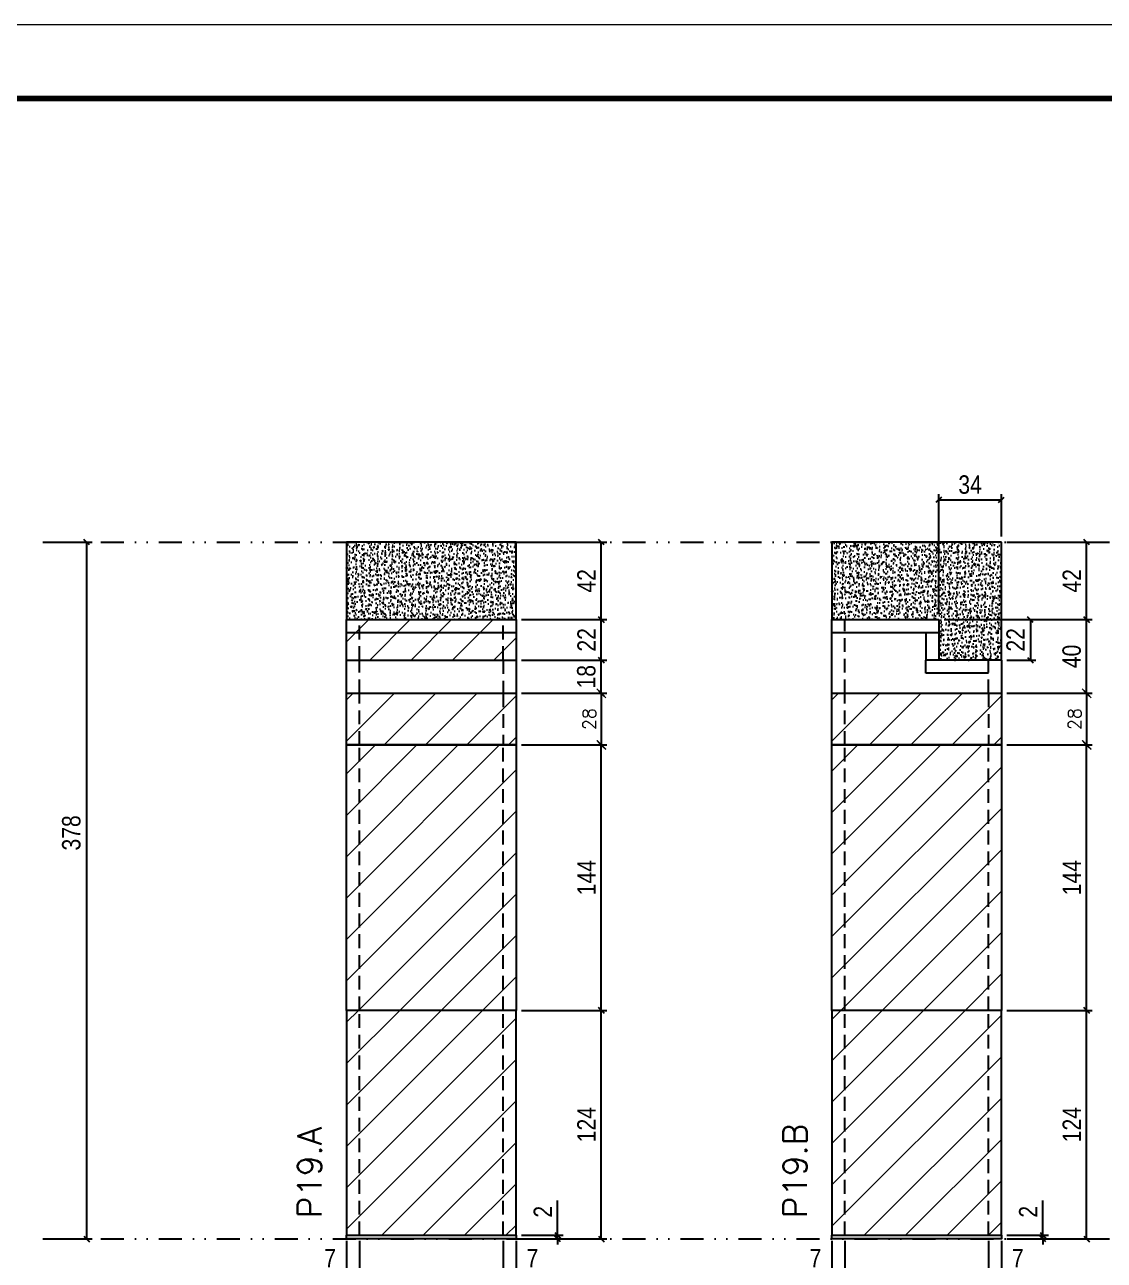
# Model space of a CAD drawing. Extents: x 2949 to 9203, y -16089 to 12527.
# Drawn here: x 6544 to 7129, y 3816 to 4487 of the extents above; entities that cross this region are included whole.
import ezdxf

# ---------------------------------------------------------------- set-up
doc = ezdxf.new("R2010")
doc.units = 0
for name, pattern in [('DASHED', [0.75, 0.5, -0.25]), ('DIVIDE2', [0.625, 0.25, -0.125, 0, -0.125, 0, -0.125]), ('HIDDEN', [0.375, 0.25, -0.125])]:
    doc.linetypes.add(name, pattern=pattern)
for name, color, linetype in [('COTA', 241, 'Continuous'), ('cotas', 4, 'Continuous'), ('FUNDOS', 1, 'Continuous'), ('Nível', 160, 'Continuous'), ('Painéis', 200, 'Continuous'), ('SARR_2.2x7', 40, 'Continuous'), ('Sarrafo de Pressão', 42, 'HIDDEN')]:
    doc.layers.add(name, color=color, linetype=linetype)
for name, color, linetype, lineweight in [('Folhas', 255, 'Continuous', 9), ('Hachura', 251, 'Continuous', 9), ('SARRAFO DE PRESSAO', 251, 'DASHED', 9), ('Texto Seção', 7, 'Continuous', 15)]:
    doc.layers.add(name, color=color, linetype=linetype, lineweight=lineweight)
doc.styles.add('COTA TECNICA', font='techl___.ttf', dxfattribs={"height": 10})
doc.styles.add('COTA TECNICA-50', font='techl___.ttf', dxfattribs={"height": 10})
doc.styles.add('REGUA-120', font='ROMANS.shx', dxfattribs={"height": 15})
doc.styles.add('ROMANS', font='romans.shx')
doc.dimstyles.new('COTA PAINEL-50', dxfattribs={"dimtxt": 10, "dimasz": 3, "dimexe": 3, "dimexo": 3, "dimgap": 3, "dimtad": 1, "dimdec": 1, "dimzin": 12, "dimdsep": 46, "dimtxsty": 'COTA TECNICA-50', "dimblk1": 'OBLIQUE', "dimblk2": 'OBLIQUE', "dimsah": 1, "dimcen": 0.9, "dimclrd": 4, "dimclre": 4, "dimclrt": 240, "dimadec": 1, "dimazin": 3, "dimtfac": 1, "dimtdec": 1, "dimtmove": 0, "dimatfit": 3, "dimfxl": 1, "dimtolj": 1, "dimtzin": 12, "dimarcsym": 0})
doc.dimstyles.new('Cota Paínel', dxfattribs={"dimtxt": 7, "dimasz": 5, "dimexe": 3, "dimexo": 3, "dimgap": 3, "dimtad": 1, "dimdec": 1, "dimzin": 12, "dimdsep": 46, "dimtxsty": 'ROMANS', "dimblk": 'ARCHTICK', "dimcen": 0, "dimclrd": 4, "dimclre": 4, "dimclrt": 1, "dimadec": 1, "dimazin": 3, "dimtfac": 1, "dimtdec": 1, "dimtmove": 0, "dimatfit": 3, "dimldrblk": 'OBLIQUE', "dimfxl": 1, "dimtolj": 1, "dimtzin": 12, "dimarcsym": 0})
doc.dimstyles.new('PAINEL', dxfattribs={"dimtxt": 10, "dimasz": 3, "dimexe": 3, "dimexo": 3, "dimgap": 3, "dimtad": 1, "dimdec": 1, "dimzin": 12, "dimdsep": 46, "dimtxsty": 'COTA TECNICA', "dimblk1": 'OBLIQUE', "dimblk2": 'OBLIQUE', "dimsah": 1, "dimcen": 0.9, "dimclrd": 4, "dimclre": 4, "dimclrt": 240, "dimadec": 1, "dimazin": 3, "dimtfac": 1, "dimtdec": 1, "dimtmove": 0, "dimatfit": 3, "dimfxl": 1, "dimtolj": 1, "dimtzin": 12, "dimarcsym": 0})
pattern_1 = [(45, (4173.827, 4544.06), (-11.22532, 11.22532), [])]
pattern_2 = [(45, (4121.245, 4544.06), (-11.22532, 11.22532), [])]

# ---------------------------------------------------------------- blocks, each defined once
blk = doc.blocks.new('9999999999')
at = {"layer": 'Folhas'}
blk.add_lwpolyline([(98138.98, 34190.21), (99623.98, 34190.21), (99623.98, 35240.21), (98138.98, 35240.21)], close=True, dxfattribs=at)
at = {"layer": 'Folhas', "color": 30, "const_width": 3}
blk.add_lwpolyline([(98213.98, 34230.21), (99583.98, 34230.21), (99583.98, 35200.21), (98213.98, 35200.21)], close=True, dxfattribs=at)
blk = doc.blocks.new('_Oblique')
at = {"color": 0, "linetype": 'ByBlock', "lineweight": -2}
blk.add_line((-0.5, -0.5), (0.5, 0.5), dxfattribs=at)
blk = doc.blocks.new('*D1030')
at = {"layer": 'cotas', "color": 4, "linetype": 'ByBlock', "lineweight": -2, "transparency": 16777216}
for p, q in [((6556.69, 4205.99), (6580.41, 4205.99)), ((6577.41, 4205.99), (6577.41, 3827.99)), ((6556.69, 3827.99), (6580.41, 3827.99))]:
    blk.add_line(p, q, dxfattribs=at)
at = {"layer": 'Defpoints', "color": 0, "linetype": 'ByBlock', "transparency": 16777216}
for p in [(6553.69, 4205.99), (6553.69, 3827.99), (6577.41, 3827.99)]:
    blk.add_point(p, dxfattribs=at)
at = {"layer": 'cotas', "color": 4, "linetype": 'ByBlock', "lineweight": -2, "transparency": 16777216, "xscale": 3, "yscale": 3, "zscale": 3}
for p, rotation in [((6577.41, 4205.99), 90), ((6577.41, 3827.99), 270)]:
    blk.add_blockref('_Oblique', p, dxfattribs=dict(at, rotation=rotation))
at = {"layer": 'cotas', "color": 240, "linetype": 'ByBlock', "transparency": 16777216, "insert": (6569.17, 4048.26), "char_height": 10, "attachment_point": 5, "rotation": 90, "style": 'COTA TECNICA'}
blk.add_mtext('\\A1;378', dxfattribs=at)
blk = doc.blocks.new('*D1019')
at = {"layer": 'COTA', "color": 4, "lineweight": -2, "transparency": 16777216}
for p, q in [((6718.39, 3826.99), (6718.39, 3772.82)), ((6810.39, 3826.99), (6810.39, 3772.82)), ((6718.39, 3775.82), (6810.39, 3775.82))]:
    blk.add_line(p, q, dxfattribs=at)
at = {"layer": 'Defpoints', "color": 0, "transparency": 16777216}
for p in [(6718.39, 3829.99), (6810.39, 3829.99), (6810.39, 3775.82)]:
    blk.add_point(p, dxfattribs=at)
at = {"layer": 'COTA', "color": 4, "lineweight": -2, "transparency": 16777216, "xscale": 3, "yscale": 3, "zscale": 3, "rotation": 180}
blk.add_blockref('_Oblique', (6718.39, 3775.82), dxfattribs=at)
at = {"layer": 'COTA', "color": 4, "lineweight": -2, "transparency": 16777216, "xscale": 3, "yscale": 3, "zscale": 3}
blk.add_blockref('_Oblique', (6810.39, 3775.82), dxfattribs=at)
at = {"layer": 'COTA', "color": 240, "transparency": 16777216, "insert": (6764.39, 3783.9), "char_height": 10, "attachment_point": 5, "style": 'COTA TECNICA'}
blk.add_mtext('\\A1;92', dxfattribs=at)
blk = doc.blocks.new('*D1020')
at = {"layer": 'COTA', "color": 4, "lineweight": -2, "transparency": 16777216}
for p, q in [((6813.39, 3951.99), (6859.63, 3951.99)), ((6856.63, 3827.99), (6856.63, 3951.99)), ((6813.39, 3827.99), (6859.63, 3827.99))]:
    blk.add_line(p, q, dxfattribs=at)
at = {"layer": 'Defpoints', "color": 0, "transparency": 16777216}
for p in [(6810.39, 3951.99), (6856.63, 3951.99), (6810.39, 3827.99)]:
    blk.add_point(p, dxfattribs=at)
at = {"layer": 'COTA', "color": 4, "lineweight": -2, "transparency": 16777216, "xscale": 3, "yscale": 3, "zscale": 3}
for p, rotation in [((6856.63, 3951.99), 90), ((6856.63, 3827.99), 270)]:
    blk.add_blockref('_Oblique', p, dxfattribs=dict(at, rotation=rotation))
at = {"layer": 'COTA', "color": 240, "transparency": 16777216, "insert": (6848.56, 3889.99), "char_height": 10, "attachment_point": 5, "rotation": 90, "style": 'COTA TECNICA-50'}
blk.add_mtext('\\A1;124', dxfattribs=at)
blk = doc.blocks.new('*D1021')
at = {"layer": 'COTA', "color": 4, "lineweight": -2, "transparency": 16777216}
for p, q in [((6832.92, 3829.99), (6832.92, 3848.79)), ((6813.39, 3829.99), (6835.92, 3829.99)), ((6813.39, 3827.99), (6835.92, 3827.99)), ((6832.92, 3827.99), (6832.92, 3829.99)), ((6832.92, 3827.99), (6832.92, 3824.99))]:
    blk.add_line(p, q, dxfattribs=at)
at = {"layer": 'Defpoints', "color": 0, "transparency": 16777216}
for p in [(6810.39, 3829.99), (6810.39, 3827.99), (6832.92, 3827.99)]:
    blk.add_point(p, dxfattribs=at)
at = {"layer": 'COTA', "color": 4, "lineweight": -2, "transparency": 16777216, "xscale": 3, "yscale": 3, "zscale": 3}
for p, rotation in [((6832.92, 3829.99), 270), ((6832.92, 3827.99), 90)]:
    blk.add_blockref('_Oblique', p, dxfattribs=dict(at, rotation=rotation))
at = {"layer": 'COTA', "color": 240, "transparency": 16777216, "insert": (6824.92, 3842.74), "char_height": 10, "attachment_point": 5, "rotation": 90, "style": 'COTA TECNICA-50'}
blk.add_mtext('\\A1;2', dxfattribs=at)
blk = doc.blocks.new('*D1022')
at = {"layer": 'COTA', "color": 4, "lineweight": -2, "transparency": 16777216}
for p, q in [((6718.39, 3824.99), (6718.39, 3806.48)), ((6725.39, 3826.99), (6725.39, 3806.48)), ((6718.39, 3809.48), (6703.66, 3809.48)), ((6725.39, 3809.48), (6718.39, 3809.48))]:
    blk.add_line(p, q, dxfattribs=at)
at = {"layer": 'Defpoints', "color": 0, "transparency": 16777216}
for p in [(6718.39, 3827.99), (6725.39, 3829.99), (6718.39, 3809.48)]:
    blk.add_point(p, dxfattribs=at)
at = {"layer": 'COTA', "color": 4, "lineweight": -2, "transparency": 16777216, "xscale": 3, "yscale": 3, "zscale": 3, "rotation": 180}
blk.add_blockref('_Oblique', (6718.39, 3809.48), dxfattribs=at)
at = {"layer": 'COTA', "color": 4, "lineweight": -2, "transparency": 16777216, "xscale": 3, "yscale": 3, "zscale": 3}
blk.add_blockref('_Oblique', (6725.39, 3809.48), dxfattribs=at)
at = {"layer": 'COTA', "color": 240, "transparency": 16777216, "insert": (6709.53, 3817.55), "char_height": 10, "attachment_point": 5, "style": 'COTA TECNICA-50'}
blk.add_mtext('\\A1;7', dxfattribs=at)
blk = doc.blocks.new('*D1023')
at = {"layer": 'COTA', "color": 4, "lineweight": -2, "transparency": 16777216}
for p, q in [((6803.39, 3826.99), (6803.39, 3806.48)), ((6810.39, 3824.99), (6810.39, 3806.48)), ((6803.39, 3809.48), (6810.39, 3809.48)), ((6810.39, 3809.48), (6825.12, 3809.48))]:
    blk.add_line(p, q, dxfattribs=at)
at = {"layer": 'Defpoints', "color": 0, "transparency": 16777216}
for p in [(6803.39, 3829.99), (6810.39, 3827.99), (6810.39, 3809.48)]:
    blk.add_point(p, dxfattribs=at)
at = {"layer": 'COTA', "color": 4, "lineweight": -2, "transparency": 16777216, "xscale": 3, "yscale": 3, "zscale": 3, "rotation": 180}
blk.add_blockref('_Oblique', (6803.39, 3809.48), dxfattribs=at)
at = {"layer": 'COTA', "color": 4, "lineweight": -2, "transparency": 16777216, "xscale": 3, "yscale": 3, "zscale": 3}
blk.add_blockref('_Oblique', (6810.39, 3809.48), dxfattribs=at)
at = {"layer": 'COTA', "color": 240, "transparency": 16777216, "insert": (6819.26, 3817.55), "char_height": 10, "attachment_point": 5, "style": 'COTA TECNICA-50'}
blk.add_mtext('\\A1;7', dxfattribs=at)
blk = doc.blocks.new('*D1014')
at = {"layer": 'COTA', "color": 4, "lineweight": -2, "transparency": 16777216}
for p, q in [((6981.68, 3826.99), (6981.68, 3772.82)), ((7073.68, 3826.99), (7073.68, 3772.82)), ((6981.68, 3775.82), (7073.68, 3775.82))]:
    blk.add_line(p, q, dxfattribs=at)
at = {"layer": 'Defpoints', "color": 0, "transparency": 16777216}
for p in [(6981.68, 3829.99), (7073.68, 3829.99), (7073.68, 3775.82)]:
    blk.add_point(p, dxfattribs=at)
at = {"layer": 'COTA', "color": 4, "lineweight": -2, "transparency": 16777216, "xscale": 3, "yscale": 3, "zscale": 3, "rotation": 180}
blk.add_blockref('_Oblique', (6981.68, 3775.82), dxfattribs=at)
at = {"layer": 'COTA', "color": 4, "lineweight": -2, "transparency": 16777216, "xscale": 3, "yscale": 3, "zscale": 3}
blk.add_blockref('_Oblique', (7073.68, 3775.82), dxfattribs=at)
at = {"layer": 'COTA', "color": 240, "transparency": 16777216, "insert": (7027.68, 3783.9), "char_height": 10, "attachment_point": 5, "style": 'COTA TECNICA'}
blk.add_mtext('\\A1;92', dxfattribs=at)
blk = doc.blocks.new('*D1015')
at = {"layer": 'COTA', "color": 4, "lineweight": -2, "transparency": 16777216}
for p, q in [((7076.68, 3951.99), (7122.92, 3951.99)), ((7119.92, 3827.99), (7119.92, 3951.99)), ((7076.68, 3827.99), (7122.92, 3827.99))]:
    blk.add_line(p, q, dxfattribs=at)
at = {"layer": 'Defpoints', "color": 0, "transparency": 16777216}
for p in [(7073.68, 3951.99), (7119.92, 3951.99), (7073.68, 3827.99)]:
    blk.add_point(p, dxfattribs=at)
at = {"layer": 'COTA', "color": 4, "lineweight": -2, "transparency": 16777216, "xscale": 3, "yscale": 3, "zscale": 3}
for p, rotation in [((7119.92, 3951.99), 90), ((7119.92, 3827.99), 270)]:
    blk.add_blockref('_Oblique', p, dxfattribs=dict(at, rotation=rotation))
at = {"layer": 'COTA', "color": 240, "transparency": 16777216, "insert": (7111.85, 3889.99), "char_height": 10, "attachment_point": 5, "rotation": 90, "style": 'COTA TECNICA-50'}
blk.add_mtext('\\A1;124', dxfattribs=at)
blk = doc.blocks.new('*D1016')
at = {"layer": 'COTA', "color": 4, "lineweight": -2, "transparency": 16777216}
for p, q in [((7096.21, 3829.99), (7096.21, 3848.79)), ((7076.68, 3829.99), (7099.21, 3829.99)), ((7076.68, 3827.99), (7099.21, 3827.99)), ((7096.21, 3827.99), (7096.21, 3829.99)), ((7096.21, 3827.99), (7096.21, 3824.99))]:
    blk.add_line(p, q, dxfattribs=at)
at = {"layer": 'Defpoints', "color": 0, "transparency": 16777216}
for p in [(7073.68, 3829.99), (7073.68, 3827.99), (7096.21, 3827.99)]:
    blk.add_point(p, dxfattribs=at)
at = {"layer": 'COTA', "color": 4, "lineweight": -2, "transparency": 16777216, "xscale": 3, "yscale": 3, "zscale": 3}
for p, rotation in [((7096.21, 3829.99), 270), ((7096.21, 3827.99), 90)]:
    blk.add_blockref('_Oblique', p, dxfattribs=dict(at, rotation=rotation))
at = {"layer": 'COTA', "color": 240, "transparency": 16777216, "insert": (7088.21, 3842.74), "char_height": 10, "attachment_point": 5, "rotation": 90, "style": 'COTA TECNICA-50'}
blk.add_mtext('\\A1;2', dxfattribs=at)
blk = doc.blocks.new('*D1017')
at = {"layer": 'COTA', "color": 4, "lineweight": -2, "transparency": 16777216}
for p, q in [((6981.68, 3824.99), (6981.68, 3806.48)), ((6988.68, 3826.99), (6988.68, 3806.48)), ((6981.68, 3809.48), (6966.95, 3809.48)), ((6988.68, 3809.48), (6981.68, 3809.48))]:
    blk.add_line(p, q, dxfattribs=at)
at = {"layer": 'Defpoints', "color": 0, "transparency": 16777216}
for p in [(6981.68, 3827.99), (6988.68, 3829.99), (6981.68, 3809.48)]:
    blk.add_point(p, dxfattribs=at)
at = {"layer": 'COTA', "color": 4, "lineweight": -2, "transparency": 16777216, "xscale": 3, "yscale": 3, "zscale": 3, "rotation": 180}
blk.add_blockref('_Oblique', (6981.68, 3809.48), dxfattribs=at)
at = {"layer": 'COTA', "color": 4, "lineweight": -2, "transparency": 16777216, "xscale": 3, "yscale": 3, "zscale": 3}
blk.add_blockref('_Oblique', (6988.68, 3809.48), dxfattribs=at)
at = {"layer": 'COTA', "color": 240, "transparency": 16777216, "insert": (6972.82, 3817.55), "char_height": 10, "attachment_point": 5, "style": 'COTA TECNICA-50'}
blk.add_mtext('\\A1;7', dxfattribs=at)
blk = doc.blocks.new('*D1018')
at = {"layer": 'COTA', "color": 4, "lineweight": -2, "transparency": 16777216}
for p, q in [((7066.68, 3826.99), (7066.68, 3806.48)), ((7073.68, 3824.99), (7073.68, 3806.48)), ((7066.68, 3809.48), (7073.68, 3809.48)), ((7073.68, 3809.48), (7088.41, 3809.48))]:
    blk.add_line(p, q, dxfattribs=at)
at = {"layer": 'Defpoints', "color": 0, "transparency": 16777216}
for p in [(7066.68, 3829.99), (7073.68, 3827.99), (7073.68, 3809.48)]:
    blk.add_point(p, dxfattribs=at)
at = {"layer": 'COTA', "color": 4, "lineweight": -2, "transparency": 16777216, "xscale": 3, "yscale": 3, "zscale": 3, "rotation": 180}
blk.add_blockref('_Oblique', (7066.68, 3809.48), dxfattribs=at)
at = {"layer": 'COTA', "color": 4, "lineweight": -2, "transparency": 16777216, "xscale": 3, "yscale": 3, "zscale": 3}
blk.add_blockref('_Oblique', (7073.68, 3809.48), dxfattribs=at)
at = {"layer": 'COTA', "color": 240, "transparency": 16777216, "insert": (7082.55, 3817.55), "char_height": 10, "attachment_point": 5, "style": 'COTA TECNICA-50'}
blk.add_mtext('\\A1;7', dxfattribs=at)
blk = doc.blocks.new('*D1027')
at = {"layer": 'Defpoints', "color": 0, "linetype": 'ByBlock', "transparency": 16777216}
for p in [(6810.39, 4095.99), (6856.63, 4095.99), (6810.39, 3951.99)]:
    blk.add_point(p, dxfattribs=at)
at = {"layer": 'FUNDOS', "color": 4, "linetype": 'ByBlock', "lineweight": -2, "transparency": 16777216}
for p, q in [((6813.39, 4095.99), (6859.63, 4095.99)), ((6856.63, 3951.99), (6856.63, 4095.99)), ((6813.39, 3951.99), (6859.63, 3951.99))]:
    blk.add_line(p, q, dxfattribs=at)
at = {"layer": 'FUNDOS', "color": 4, "linetype": 'ByBlock', "lineweight": -2, "transparency": 16777216, "xscale": 3, "yscale": 3, "zscale": 3}
for p, rotation in [((6856.63, 4095.99), 90), ((6856.63, 3951.99), 270)]:
    blk.add_blockref('_Oblique', p, dxfattribs=dict(at, rotation=rotation))
at = {"layer": 'FUNDOS', "color": 240, "linetype": 'ByBlock', "transparency": 16777216, "insert": (6848.56, 4023.99), "char_height": 10, "attachment_point": 5, "rotation": 90, "style": 'COTA TECNICA'}
blk.add_mtext('\\A1;144', dxfattribs=at)
blk = doc.blocks.new('*D1003')
at = {"layer": 'Defpoints', "color": 0, "linetype": 'ByBlock', "transparency": 16777216}
for p in [(7073.68, 4095.99), (7119.92, 4095.99), (7073.68, 3951.99)]:
    blk.add_point(p, dxfattribs=at)
at = {"layer": 'FUNDOS', "color": 4, "linetype": 'ByBlock', "lineweight": -2, "transparency": 16777216}
for p, q in [((7076.68, 4095.99), (7122.92, 4095.99)), ((7119.92, 3951.99), (7119.92, 4095.99)), ((7076.68, 3951.99), (7122.92, 3951.99))]:
    blk.add_line(p, q, dxfattribs=at)
at = {"layer": 'FUNDOS', "color": 4, "linetype": 'ByBlock', "lineweight": -2, "transparency": 16777216, "xscale": 3, "yscale": 3, "zscale": 3}
for p, rotation in [((7119.92, 4095.99), 90), ((7119.92, 3951.99), 270)]:
    blk.add_blockref('_Oblique', p, dxfattribs=dict(at, rotation=rotation))
at = {"layer": 'FUNDOS', "color": 240, "linetype": 'ByBlock', "transparency": 16777216, "insert": (7111.85, 4023.99), "char_height": 10, "attachment_point": 5, "rotation": 90, "style": 'COTA TECNICA'}
blk.add_mtext('\\A1;144', dxfattribs=at)
blk = doc.blocks.new('*D2368')
at = {"layer": 'COTA', "color": 4, "lineweight": -2, "transparency": 16777216}
for p, q in [((6813.39, 4205.99), (6859.63, 4205.99)), ((6856.63, 4163.99), (6856.63, 4205.99)), ((6813.39, 4163.99), (6859.63, 4163.99))]:
    blk.add_line(p, q, dxfattribs=at)
at = {"layer": 'Defpoints', "color": 0, "transparency": 16777216}
for p in [(6810.39, 4205.99), (6856.63, 4205.99), (6810.39, 4163.99)]:
    blk.add_point(p, dxfattribs=at)
at = {"layer": 'COTA', "color": 4, "lineweight": -2, "transparency": 16777216, "xscale": 3, "yscale": 3, "zscale": 3}
for p, rotation in [((6856.63, 4205.99), 90), ((6856.63, 4163.99), 270)]:
    blk.add_blockref('_Oblique', p, dxfattribs=dict(at, rotation=rotation))
at = {"layer": 'COTA', "color": 240, "transparency": 16777216, "insert": (6848.56, 4184.99), "char_height": 10, "attachment_point": 5, "rotation": 90, "style": 'COTA TECNICA'}
blk.add_mtext('\\A1;42', dxfattribs=at)
blk = doc.blocks.new('_ArchTick')
at = {"color": 0, "linetype": 'ByBlock', "const_width": 0.15}
blk.add_lwpolyline([(-0.5, -0.5), (0.5, 0.5)], dxfattribs=at)
blk = doc.blocks.new('*D2369')
at = {"layer": 'COTA', "color": 4, "lineweight": -2, "transparency": 16777216}
for p, q in [((6813.39, 4123.99), (6859.63, 4123.99)), ((6856.63, 4123.99), (6856.63, 4095.99)), ((6813.39, 4095.99), (6859.63, 4095.99))]:
    blk.add_line(p, q, dxfattribs=at)
at = {"layer": 'Defpoints', "color": 0, "transparency": 16777216}
for p in [(6810.39, 4123.99), (6810.39, 4095.99), (6856.63, 4095.99)]:
    blk.add_point(p, dxfattribs=at)
at = {"layer": 'COTA', "color": 4, "lineweight": -2, "transparency": 16777216, "xscale": 5, "yscale": 5, "zscale": 5}
for p, rotation in [((6856.63, 4123.99), 90), ((6856.63, 4095.99), 270)]:
    blk.add_blockref('_ArchTick', p, dxfattribs=dict(at, rotation=rotation))
at = {"layer": 'COTA', "color": 1, "transparency": 16777216, "insert": (6850.13, 4109.99), "char_height": 7, "attachment_point": 5, "rotation": 90, "style": 'ROMANS'}
blk.add_mtext('\\A1;28', dxfattribs=at)
blk = doc.blocks.new('*D2370')
at = {"layer": 'COTA', "color": 4, "lineweight": -2, "transparency": 16777216}
for p, q in [((6813.39, 4163.99), (6859.63, 4163.99)), ((6856.63, 4141.99), (6856.63, 4163.99)), ((6813.39, 4141.99), (6859.63, 4141.99))]:
    blk.add_line(p, q, dxfattribs=at)
at = {"layer": 'Defpoints', "color": 0, "transparency": 16777216}
for p in [(6810.39, 4163.99), (6856.63, 4163.99), (6810.39, 4141.99)]:
    blk.add_point(p, dxfattribs=at)
at = {"layer": 'COTA', "color": 4, "lineweight": -2, "transparency": 16777216, "xscale": 3, "yscale": 3, "zscale": 3}
for p, rotation in [((6856.63, 4163.99), 90), ((6856.63, 4141.99), 270)]:
    blk.add_blockref('_Oblique', p, dxfattribs=dict(at, rotation=rotation))
at = {"layer": 'COTA', "color": 240, "transparency": 16777216, "insert": (6848.63, 4152.99), "char_height": 10, "attachment_point": 5, "rotation": 90, "style": 'COTA TECNICA-50'}
blk.add_mtext('\\A1;22', dxfattribs=at)
blk = doc.blocks.new('*D2371')
at = {"layer": 'COTA', "color": 4, "lineweight": -2, "transparency": 16777216}
for p, q in [((7076.68, 4205.99), (7122.92, 4205.99)), ((7119.92, 4163.99), (7119.92, 4205.99)), ((7042.68, 4163.99), (7122.92, 4163.99))]:
    blk.add_line(p, q, dxfattribs=at)
at = {"layer": 'Defpoints', "color": 0, "transparency": 16777216}
for p in [(7073.68, 4205.99), (7119.92, 4205.99), (7039.68, 4163.99)]:
    blk.add_point(p, dxfattribs=at)
at = {"layer": 'COTA', "color": 4, "lineweight": -2, "transparency": 16777216, "xscale": 3, "yscale": 3, "zscale": 3}
for p, rotation in [((7119.92, 4205.99), 90), ((7119.92, 4163.99), 270)]:
    blk.add_blockref('_Oblique', p, dxfattribs=dict(at, rotation=rotation))
at = {"layer": 'COTA', "color": 240, "transparency": 16777216, "insert": (7111.85, 4184.99), "char_height": 10, "attachment_point": 5, "rotation": 90, "style": 'COTA TECNICA'}
blk.add_mtext('\\A1;42', dxfattribs=at)
blk = doc.blocks.new('*D2372')
at = {"layer": 'COTA', "color": 4, "lineweight": -2, "transparency": 16777216}
for p, q in [((7076.68, 4123.99), (7122.92, 4123.99)), ((7119.92, 4123.99), (7119.92, 4095.99)), ((7076.68, 4095.99), (7122.92, 4095.99))]:
    blk.add_line(p, q, dxfattribs=at)
at = {"layer": 'Defpoints', "color": 0, "transparency": 16777216}
for p in [(7073.68, 4123.99), (7073.68, 4095.99), (7119.92, 4095.99)]:
    blk.add_point(p, dxfattribs=at)
at = {"layer": 'COTA', "color": 4, "lineweight": -2, "transparency": 16777216, "xscale": 5, "yscale": 5, "zscale": 5}
for p, rotation in [((7119.92, 4123.99), 90), ((7119.92, 4095.99), 270)]:
    blk.add_blockref('_ArchTick', p, dxfattribs=dict(at, rotation=rotation))
at = {"layer": 'COTA', "color": 1, "transparency": 16777216, "insert": (7113.42, 4109.99), "char_height": 7, "attachment_point": 5, "rotation": 90, "style": 'ROMANS'}
blk.add_mtext('\\A1;28', dxfattribs=at)
blk = doc.blocks.new('*D2373')
at = {"layer": 'COTA', "color": 4, "lineweight": -2, "transparency": 16777216}
for p, q in [((7042.68, 4163.99), (7122.92, 4163.99)), ((7119.92, 4123.99), (7119.92, 4163.99)), ((7076.68, 4123.99), (7122.92, 4123.99))]:
    blk.add_line(p, q, dxfattribs=at)
at = {"layer": 'Defpoints', "color": 0, "transparency": 16777216}
for p in [(7039.68, 4163.99), (7119.92, 4163.99), (7073.68, 4123.99)]:
    blk.add_point(p, dxfattribs=at)
at = {"layer": 'COTA', "color": 4, "lineweight": -2, "transparency": 16777216, "xscale": 3, "yscale": 3, "zscale": 3}
for p, rotation in [((7119.92, 4163.99), 90), ((7119.92, 4123.99), 270)]:
    blk.add_blockref('_Oblique', p, dxfattribs=dict(at, rotation=rotation))
at = {"layer": 'COTA', "color": 240, "transparency": 16777216, "insert": (7111.82, 4143.99), "char_height": 10, "attachment_point": 5, "rotation": 90, "style": 'COTA TECNICA-50'}
blk.add_mtext('\\A1;40', dxfattribs=at)
blk = doc.blocks.new('*D2652')
at = {"layer": 'COTA', "color": 4, "lineweight": -2, "transparency": 16777216}
for p, q in [((6813.39, 4141.99), (6859.63, 4141.99)), ((6856.63, 4123.99), (6856.63, 4141.99)), ((6813.39, 4123.99), (6859.63, 4123.99))]:
    blk.add_line(p, q, dxfattribs=at)
at = {"layer": 'Defpoints', "color": 0, "transparency": 16777216}
for p in [(6810.39, 4141.99), (6856.63, 4141.99), (6810.39, 4123.99)]:
    blk.add_point(p, dxfattribs=at)
at = {"layer": 'COTA', "color": 4, "lineweight": -2, "transparency": 16777216, "xscale": 3, "yscale": 3, "zscale": 3}
for p, rotation in [((6856.63, 4141.99), 90), ((6856.63, 4123.99), 270)]:
    blk.add_blockref('_Oblique', p, dxfattribs=dict(at, rotation=rotation))
at = {"layer": 'COTA', "color": 240, "transparency": 16777216, "insert": (6848.54, 4132.99), "char_height": 10, "attachment_point": 5, "rotation": 90, "style": 'COTA TECNICA-50'}
blk.add_mtext('\\A1;18', dxfattribs=at)
blk = doc.blocks.new('*D2653')
at = {"layer": 'COTA', "color": 4, "lineweight": -2, "transparency": 16777216}
for p, q in [((7039.68, 4166.99), (7039.68, 4231.95)), ((7073.68, 4208.99), (7073.68, 4231.95)), ((7039.68, 4228.95), (7073.68, 4228.95))]:
    blk.add_line(p, q, dxfattribs=at)
at = {"layer": 'Defpoints', "color": 0, "transparency": 16777216}
for p in [(7073.68, 4228.95), (7073.68, 4205.99), (7039.68, 4163.99)]:
    blk.add_point(p, dxfattribs=at)
at = {"layer": 'COTA', "color": 4, "lineweight": -2, "transparency": 16777216, "xscale": 3, "yscale": 3, "zscale": 3, "rotation": 180}
blk.add_blockref('_Oblique', (7039.68, 4228.95), dxfattribs=at)
at = {"layer": 'COTA', "color": 4, "lineweight": -2, "transparency": 16777216, "xscale": 3, "yscale": 3, "zscale": 3}
blk.add_blockref('_Oblique', (7073.68, 4228.95), dxfattribs=at)
at = {"layer": 'COTA', "color": 240, "transparency": 16777216, "insert": (7056.68, 4237.17), "char_height": 10, "attachment_point": 5, "style": 'COTA TECNICA-50'}
blk.add_mtext('\\A1;34', dxfattribs=at)
blk = doc.blocks.new('*D2654')
at = {"layer": 'COTA', "color": 4, "lineweight": -2, "transparency": 16777216}
for p, q in [((7042.68, 4163.99), (7092.37, 4163.99)), ((7089.37, 4163.99), (7089.37, 4141.99)), ((7076.68, 4141.99), (7092.37, 4141.99))]:
    blk.add_line(p, q, dxfattribs=at)
at = {"layer": 'Defpoints', "color": 0, "transparency": 16777216}
for p in [(7039.68, 4163.99), (7073.68, 4141.99), (7089.37, 4141.99)]:
    blk.add_point(p, dxfattribs=at)
at = {"layer": 'COTA', "color": 4, "lineweight": -2, "transparency": 16777216, "xscale": 3, "yscale": 3, "zscale": 3}
for p, rotation in [((7089.37, 4163.99), 90), ((7089.37, 4141.99), 270)]:
    blk.add_blockref('_Oblique', p, dxfattribs=dict(at, rotation=rotation))
at = {"layer": 'COTA', "color": 240, "transparency": 16777216, "insert": (7081.37, 4152.99), "char_height": 10, "attachment_point": 5, "rotation": 90, "style": 'COTA TECNICA-50'}
blk.add_mtext('\\A1;22', dxfattribs=at)

msp = doc.modelspace()

# ---------------------------------------------------------------- hatches: boundary and pattern name
at = {"layer": 'COTA', "linetype": 'ByBlock'}
h = msp.add_hatch(dxfattribs=at)
h.set_pattern_fill('AR-CONC', color=256, scale=0.03)
h.set_pattern_definition([(50, (-124384.69, -22696.2705), (5.46554007, -0.47817257), [0.5715, -6.2865]), (355, (-124384.69, -22696.2705), (-1.05730264, 5.73170536), [0.4572, -5.02921753]), (100.4514447, (-124384.235, -22696.3104), (4.40823741, 5.25353256), [0.48570026, -5.34270734]), (46.1842, (-124384.69, -22694.7465), (8.13237123, -1.26126984), [0.85725, -9.42975]), (96.6355576, (-124384.0125, -22694.852), (7.122124, 7.42278374), [0.7285507, -8.01406824]), (351.184151, (-124384.69, -22694.7465), (7.122124, 7.42278374), [0.685799, -7.54379196]), (21, (-124383.928, -22695.1275), (4.54843174, -3.06795595), [0.5715, -6.2865]), (326, (-124383.928, -22695.1275), (1.85406085, 5.52563898), [0.4572, -5.0292]), (71.451445, (-124383.549, -22695.383), (6.40249258, 2.45768307), [0.48570026, -5.34269813]), (37.5, (-124384.6902, -22696.2705), (0.092658098, 2.536651166), [0, -4.96824, 0, -5.1054, 0, -5.04825]), (7.5, (-124384.6902, -22696.2705), (2.004589875, 3.005417245), [0, -2.91084, 0, -4.85394, 0, -1.92405]), (327.5, (-124386.3895, -22696.2705), (4.067717855, -0.17186232), [0, -1.905, 0, -5.9436, 0, -7.8867]), (317.5, (-124387.1515, -22696.2705), (4.44387544, 0.76279473), [0, -2.4765, 0, -3.94716, 0, -5.6007])])
h.paths.add_polyline_path([(6718.39, 4163.99), (6810.39, 4163.99), (6810.39, 4205.99), (6718.39, 4205.99)])
h = msp.add_hatch(dxfattribs=at)
h.set_pattern_fill('AR-CONC', color=256, scale=0.03)
h.set_pattern_definition([(50, (-1598.5, 3445.7253), (5.46554, -0.4781726), [0.5715, -6.2865]), (355, (-1598.5, 3445.7253), (-1.0573026, 5.7317054), [0.4572, -5.0292175]), (100.451445, (-1598.0445, 3445.6855), (4.4082374, 5.2535326), [0.4857003, -5.3427073]), (46.1842, (-1598.5, 3447.249), (8.132371, -1.26127), [0.85725, -9.42975]), (96.63556, (-1597.822, 3447.144), (7.122124, 7.422784), [0.728551, -8.014068]), (351.18415, (-1598.5, 3447.249), (7.122124, 7.422784), [0.685799, -7.543792]), (21, (-1597.738, 3446.8683), (4.5484317, -3.067956), [0.5715, -6.2865]), (326, (-1597.738, 3446.8683), (1.854061, 5.525639), [0.4572, -5.0292]), (71.451445, (-1597.359, 3446.6127), (6.4024926, 2.457683), [0.4857003, -5.342698]), (37.5, (-1598.5, 3445.7253), (0.0926581, 2.53665117), [0, -4.96824, 0, -5.1054, 0, -5.04825]), (7.5, (-1598.5, 3445.7253), (2.0045899, 3.00541724), [0, -2.91084, 0, -4.85394, 0, -1.92405]), (327.5, (-1600.1993, 3445.7253), (4.06771786, -0.1718623), [0, -1.905, 0, -5.9436, 0, -7.8867]), (317.5, (-1600.9613, 3445.7253), (4.4438754, 0.7627947), [0, -2.4765, 0, -3.94716, 0, -5.6007])])
h.paths.add_polyline_path([(7039.68, 4163.99), (7039.68, 4141.99), (7073.68, 4141.99), (7073.68, 4205.99), (6981.68, 4205.99), (6981.68, 4163.99)])
at = {"layer": 'Hachura'}
h = msp.add_hatch(dxfattribs=at)
h.set_pattern_fill('ANSI31', color=256, scale=5)
h.set_pattern_definition([(45, (-1598.5, 3445.725), (-11.22532, 11.22532), [])])
h.paths.add_polyline_path([(6810.39, 4141.99), (6810.39, 4163.99), (6718.39, 4163.99), (6718.39, 4141.99)])
h = msp.add_hatch(dxfattribs=at)
h.set_pattern_fill('ANSI31', color=256, scale=5)
h.set_pattern_definition([(45, (3170, 3445.725), (-11.22532, 11.22532), [])])
h.paths.add_polyline_path([(6810.39, 4095.99), (6810.39, 4123.99), (6718.39, 4123.99), (6718.39, 4095.99)])
h = msp.add_hatch(dxfattribs=at)
h.set_pattern_fill('ANSI31', color=256, scale=5)
h.set_pattern_definition([(45, (3433.29, 3445.725), (-11.22532, 11.22532), [])])
h.paths.add_polyline_path([(7073.68, 4095.99), (7073.68, 4123.99), (6981.68, 4123.99), (6981.68, 4095.99)])
at = {"layer": 'Hachura', "linetype": 'ByBlock'}
h = msp.add_hatch(dxfattribs=at)
h.set_pattern_fill('ANSI31', color=256, scale=5)
h.set_pattern_definition(pattern_1)
h.paths.add_polyline_path([(6810.39, 4095.99), (6718.39, 4095.99), (6718.39, 3951.99), (6810.39, 3951.99)])
h = msp.add_hatch(dxfattribs=at)
h.set_pattern_fill('ANSI31', color=256, scale=5)
h.set_pattern_definition(pattern_2)
h.paths.add_polyline_path([(6981.68, 3951.99), (7073.68, 3951.99), (7073.68, 4095.99), (6981.68, 4095.99)])
h = msp.add_hatch(dxfattribs=at)
h.set_pattern_fill('ANSI31', color=256, scale=5)
h.set_pattern_definition(pattern_1)
h.paths.add_polyline_path([(6810.39, 3951.99), (6718.39, 3951.99), (6718.39, 3829.99), (6810.39, 3829.99)])
h = msp.add_hatch(dxfattribs=at)
h.set_pattern_fill('ANSI31', color=256, scale=5)
h.set_pattern_definition(pattern_2)
h.paths.add_polyline_path([(7073.68, 3951.99), (6981.68, 3951.99), (6981.68, 3829.99), (7073.68, 3829.99)])

# ---------------------------------------------------------------- linework, layer by layer
at = {"layer": 'COTA', "linetype": 'ByBlock'}
for p, q in [((7073.68, 4205.99), (6981.68, 4205.99)), ((6981.68, 4205.99), (6981.68, 4163.99)), ((7073.68, 4141.99), (7073.68, 4205.99)), ((6981.68, 4163.99), (7039.68, 4163.99))]:
    msp.add_line(p, q, dxfattribs=at)
msp.add_lwpolyline([(6718.39, 4163.99), (6810.39, 4163.99), (6810.39, 4205.99), (6718.39, 4205.99)], close=True, dxfattribs=at)
at = {"layer": 'Nível', "color": 4, "linetype": 'DIVIDE2', "ltscale": 50}
for p, q in [((6553.69, 4205.99), (7564.03, 4205.99)), ((6553.69, 3827.99), (7564.03, 3827.99))]:
    msp.add_line(p, q, dxfattribs=at)
at = {"layer": 'Painéis'}
for p, q in [((6718.39, 4163.99), (6810.39, 4163.99)), ((6718.39, 4095.99), (6718.39, 4163.99)), ((6810.39, 4163.99), (6810.39, 4095.99)), ((6981.68, 4163.99), (7039.68, 4163.99)), ((6981.68, 4095.99), (6981.68, 4163.99)), ((7039.68, 4163.99), (7039.68, 4141.99)), ((6718.39, 4141.99), (6810.39, 4141.99)), ((7073.68, 4141.99), (7039.68, 4141.99)), ((7073.68, 4141.99), (7073.68, 4095.99)), ((6718.39, 4123.99), (6810.39, 4123.99)), ((6981.68, 4123.99), (7073.68, 4123.99))]:
    msp.add_line(p, q, dxfattribs=at)
for points in [[(6810.39, 3951.99), (6718.39, 3951.99), (6718.39, 4095.99), (6810.39, 4095.99)], [(6718.39, 4095.99), (6810.39, 4095.99), (6810.39, 4095.99), (6718.39, 4095.99)], [(6718.39, 4095.99), (6810.39, 4095.99), (6810.39, 4095.99), (6718.39, 4095.99)], [(7073.68, 3951.99), (6981.68, 3951.99), (6981.68, 4095.99), (7073.68, 4095.99)], [(6981.68, 4095.99), (7073.68, 4095.99), (7073.68, 4095.99), (6981.68, 4095.99)], [(6981.68, 4095.99), (7073.68, 4095.99), (7073.68, 4095.99), (6981.68, 4095.99)], [(6718.39, 3829.99), (6810.39, 3829.99), (6810.39, 3951.99), (6718.39, 3951.99)], [(6981.68, 3829.99), (7073.68, 3829.99), (7073.68, 3951.99), (6981.68, 3951.99)], [(6718.39, 3829.99), (6810.39, 3829.99), (6810.39, 3827.99), (6718.39, 3827.99)], [(6981.68, 3829.99), (7073.68, 3829.99), (7073.68, 3827.99), (6981.68, 3827.99)]]:
    msp.add_lwpolyline(points, close=True, dxfattribs=at)
at = {"layer": 'SARR_2.2x7'}
for p, q in [((6718.39, 4156.99), (6810.39, 4156.99)), ((6981.68, 4156.99), (7039.68, 4156.99)), ((7032.68, 4156.99), (7032.68, 4141.99)), ((7039.68, 4141.99), (7032.68, 4141.99)), ((7032.68, 4134.99), (7032.68, 4141.99)), ((7066.68, 4134.99), (7032.68, 4134.99))]:
    msp.add_line(p, q, dxfattribs=at)
at = {"layer": 'Sarrafo de Pressão', "ltscale": 30}
for p, q in [((6725.39, 4141.99), (6725.39, 4163.99)), ((6803.39, 4141.99), (6803.39, 4163.99)), ((6988.68, 4123.99), (6988.68, 4163.99)), ((6725.39, 4123.99), (6725.39, 4141.99)), ((6803.39, 4141.99), (6803.39, 4123.99)), ((7066.68, 4123.99), (7066.68, 4141.99)), ((6725.39, 4095.99), (6725.39, 4123.99)), ((6803.39, 4123.99), (6803.39, 4095.99)), ((6988.68, 4095.99), (6988.68, 4123.99)), ((7066.68, 4123.99), (7066.68, 4095.99)), ((6725.39, 3951.99), (6725.39, 4095.99)), ((6803.39, 3951.99), (6803.39, 4095.99)), ((6988.68, 3951.99), (6988.68, 4095.99)), ((7066.68, 3951.99), (7066.68, 4095.99)), ((6725.39, 3829.99), (6725.39, 3951.99)), ((6803.39, 3829.99), (6803.39, 3951.99)), ((6988.68, 3829.99), (6988.68, 3951.99)), ((7066.68, 3829.99), (7066.68, 3951.99))]:
    msp.add_line(p, q, dxfattribs=at)

# ---------------------------------------------------------------- block references
at = {"layer": 'SARRAFO DE PRESSAO', "color": 6, "linetype": 'ByBlock'}
msp.add_blockref('9999999999', (-91992.94, -30753.5), dxfattribs=at)

# ---------------------------------------------------------------- texts
at = {"layer": 'Texto Seção', "char_height": 13, "width": 285.3299, "attachment_point": 7, "rotation": 90, "style": 'REGUA-120'}
for s, insert in [('P19.A', (6704.92, 3839.24)), ('P19.B', (6968.21, 3839.24))]:
    msp.add_mtext(s, dxfattribs=dict(at, insert=insert))

# ---------------------------------------------------------------- dimensions: what is measured, and where the dimension line sits
at = {"layer": 'COTA'}
for base, p1, p2, picture, middle in [((7073.68, 4228.95), (7039.68, 4163.99), (7073.68, 4205.99), '*D2653', (7056.68, 4237.17)), ((6810.39, 3809.48), (6803.39, 3829.99), (6810.39, 3827.99), '*D1023', (6819.26, 3817.55)), ((7073.68, 3809.48), (7066.68, 3829.99), (7073.68, 3827.99), '*D1018', (7082.55, 3817.55))]:
    dim = msp.add_linear_dim(base=base, p1=p1, p2=p2, dimstyle='COTA PAINEL-50', dxfattribs=at)
    dim.commit()
    dim.dimension.update_dxf_attribs({"geometry": picture, "text_midpoint": middle})
for base, p1, p2, picture, middle in [((6856.63, 4205.99), (6810.39, 4163.99), (6810.39, 4205.99), '*D2368', (6848.56, 4184.99)), ((7119.92, 4205.99), (7039.68, 4163.99), (7073.68, 4205.99), '*D2371', (7111.85, 4184.99))]:
    dim = msp.add_linear_dim(base=base, p1=p1, p2=p2, angle=90, dimstyle='PAINEL', override={"dimarcsym": 2}, dxfattribs=at)
    dim.commit()
    dim.dimension.update_dxf_attribs({"geometry": picture, "text_midpoint": middle})
for base, p1, p2, angle, dimstyle, picture, middle in [((6856.63, 4163.99), (6810.39, 4141.99), (6810.39, 4163.99), 90, 'COTA PAINEL-50', '*D2370', (6848.63, 4152.99)), ((7119.92, 4163.99), (7073.68, 4123.99), (7039.68, 4163.99), 90, 'COTA PAINEL-50', '*D2373', (7111.82, 4143.99)), ((7089.37, 4141.99), (7039.68, 4163.99), (7073.68, 4141.99), 90, 'COTA PAINEL-50', '*D2654', (7081.37, 4152.99)), ((6856.63, 4141.99), (6810.39, 4123.99), (6810.39, 4141.99), 90, 'COTA PAINEL-50', '*D2652', (6848.54, 4132.99)), ((6856.63, 4095.99), (6810.39, 4123.99), (6810.39, 4095.99), 90, 'Cota Paínel', '*D2369', (6850.13, 4109.99)), ((7119.92, 4095.99), (7073.68, 4123.99), (7073.68, 4095.99), 90, 'Cota Paínel', '*D2372', (7113.42, 4109.99)), ((6856.63, 3951.99), (6810.39, 3827.99), (6810.39, 3951.99), 90, 'COTA PAINEL-50', '*D1020', (6848.56, 3889.99)), ((7119.92, 3951.99), (7073.68, 3827.99), (7073.68, 3951.99), 90, 'COTA PAINEL-50', '*D1015', (7111.85, 3889.99)), ((6718.39, 3809.48), (6725.39, 3829.99), (6718.39, 3827.99), 180, 'COTA PAINEL-50', '*D1022', (6709.53, 3817.55)), ((6981.68, 3809.48), (6988.68, 3829.99), (6981.68, 3827.99), 180, 'COTA PAINEL-50', '*D1017', (6972.82, 3817.55))]:
    dim = msp.add_linear_dim(base=base, p1=p1, p2=p2, angle=angle, dimstyle=dimstyle, dxfattribs=at)
    dim.commit()
    dim.dimension.update_dxf_attribs({"geometry": picture, "text_midpoint": middle})
for base, p1, p2, picture, middle in [((6832.92, 3827.99), (6810.39, 3829.99), (6810.39, 3827.99), '*D1021', (6832.92, 3842.74)), ((7096.21, 3827.99), (7073.68, 3829.99), (7073.68, 3827.99), '*D1016', (7096.21, 3842.74))]:
    dim = msp.add_linear_dim(base=base, p1=p1, p2=p2, angle=90, dimstyle='COTA PAINEL-50', dxfattribs=at)
    dim.commit()
    dim.dimension.update_dxf_attribs({"geometry": picture, "text_midpoint": middle, "dimtype": 160})
for base, p1, p2, picture, middle in [((6810.39, 3775.82), (6718.39, 3829.99), (6810.39, 3829.99), '*D1019', (6764.39, 3783.9)), ((7073.68, 3775.82), (6981.68, 3829.99), (7073.68, 3829.99), '*D1014', (7027.68, 3783.9))]:
    dim = msp.add_linear_dim(base=base, p1=p1, p2=p2, dimstyle='PAINEL', override={"dimarcsym": 2}, dxfattribs=at)
    dim.commit()
    dim.dimension.update_dxf_attribs({"geometry": picture, "text_midpoint": middle})
at = {"layer": 'cotas', "linetype": 'ByBlock'}
dim = msp.add_linear_dim(base=(6577.41, 3827.99), p1=(6553.69, 4205.99), p2=(6553.69, 3827.99), angle=90, dimstyle='PAINEL', dxfattribs=at)
dim.commit()
dim.dimension.update_dxf_attribs({"geometry": '*D1030', "text_midpoint": (6577.41, 4048.26), "dimtype": 160})
at = {"layer": 'FUNDOS', "linetype": 'ByBlock'}
for base, p1, p2, picture, middle in [((6856.63, 4095.99), (6810.39, 3951.99), (6810.39, 4095.99), '*D1027', (6848.56, 4023.99)), ((7119.92, 4095.99), (7073.68, 3951.99), (7073.68, 4095.99), '*D1003', (7111.85, 4023.99))]:
    dim = msp.add_linear_dim(base=base, p1=p1, p2=p2, angle=90, dimstyle='PAINEL', dxfattribs=at)
    dim.commit()
    dim.dimension.update_dxf_attribs({"geometry": picture, "text_midpoint": middle})

doc.saveas('drawing.dxf')
